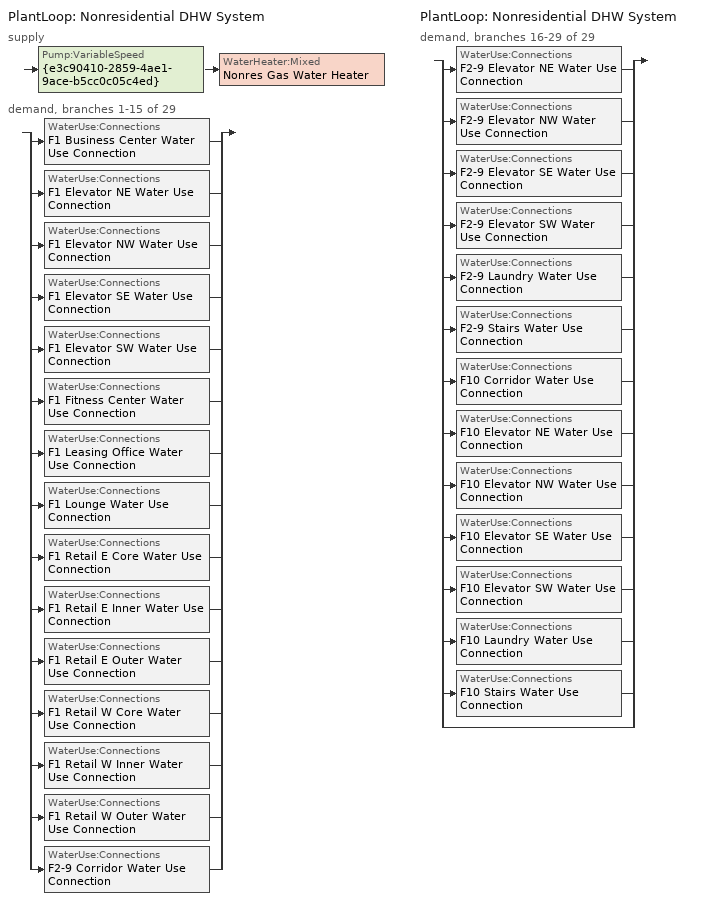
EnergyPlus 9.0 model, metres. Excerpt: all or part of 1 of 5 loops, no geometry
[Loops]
PlantLoop 'Nonresidential DHW System'
 supply: Pump:VariableSpeed '{e3c90410-2859-4ae1-9ace-b5cc0c05c4ed}' > WaterHeater:Mixed 'Nonres Gas Water Heater'
 demand, branches 1-15 of 29: split
  | WaterUse:Connections 'F1 Business Center Water Use Connection'
  | WaterUse:Connections 'F1 Elevator NE Water Use Connection'
  | WaterUse:Connections 'F1 Elevator NW Water Use Connection'
  | WaterUse:Connections 'F1 Elevator SE Water Use Connection'
  | WaterUse:Connections 'F1 Elevator SW Water Use Connection'
  | WaterUse:Connections 'F1 Fitness Center Water Use Connection'
  | WaterUse:Connections 'F1 Leasing Office Water Use Connection'
  | WaterUse:Connections 'F1 Lounge Water Use Connection'
  | WaterUse:Connections 'F1 Retail E Core Water Use Connection'
  | WaterUse:Connections 'F1 Retail E Inner Water Use Connection'
  | WaterUse:Connections 'F1 Retail E Outer Water Use Connection'
  | WaterUse:Connections 'F1 Retail W Core Water Use Connection'
  | WaterUse:Connections 'F1 Retail W Inner Water Use Connection'
  | WaterUse:Connections 'F1 Retail W Outer Water Use Connection'
  | WaterUse:Connections 'F2-9 Corridor Water Use Connection'
PlantLoop 'Nonresidential DHW System'
 demand, branches 16-29 of 29: split
  | WaterUse:Connections 'F2-9 Elevator NE Water Use Connection'
  | WaterUse:Connections 'F2-9 Elevator NW Water Use Connection'
  | WaterUse:Connections 'F2-9 Elevator SE Water Use Connection'
  | WaterUse:Connections 'F2-9 Elevator SW Water Use Connection'
  | WaterUse:Connections 'F2-9 Laundry Water Use Connection'
  | WaterUse:Connections 'F2-9 Stairs Water Use Connection'
  | WaterUse:Connections 'F10 Corridor Water Use Connection'
  | WaterUse:Connections 'F10 Elevator NE Water Use Connection'
  | WaterUse:Connections 'F10 Elevator NW Water Use Connection'
  | WaterUse:Connections 'F10 Elevator SE Water Use Connection'
  | WaterUse:Connections 'F10 Elevator SW Water Use Connection'
  | WaterUse:Connections 'F10 Laundry Water Use Connection'
  | WaterUse:Connections 'F10 Stairs Water Use Connection'
  | bypass
[SizingPeriod:DesignDay] Day of Month=21; Day Type=SummerDesignDay; Dry-Bulb Temperature Range Modifier Type=DefaultMultipliers; Humidity Condition Type=Wetbulb; Barometric Pressure {Pa}=98369; Wind Direction {deg}=270; Rain Indicator=No; Snow Indicator=No; Daylight Saving Time Indicator=No; Solar Model Indicator=ASHRAETau
Name | Month | Maximum Dry-Bulb Temperature {C} | Daily Dry-Bulb Temperature Range {deltaC} | Wetbulb or DewPoint at Maximum Dry-Bulb {C} | Wind Speed {m/s} | ASHRAE Clear Sky Optical Depth for Beam Irradiance (taub) | ASHRAE Clear Sky Optical Depth for Diffuse Irradiance (taud)
CA_RIVERSIDE-MUNI August .4% Condns DB=>MCWB | 8 | 39.9 | 16.4 | 20.9 | 2.2 | 0.367 | 2.46
CA_RIVERSIDE-MUNI July .4% Condns DB=>MCWB | 7 | 38.7 | 15.7 | 21.9 | 2.4 | 0.383 | 2.428
CA_RIVERSIDE-MUNI June .4% Condns DB=>MCWB | 6 | 36.8 | 14.8 | 20.4 | 2.4 | 0.362 | 2.423
CA_RIVERSIDE-MUNI November .4% Condns DB=>MCWB | 11 | 32.5 | 14 | 14.4 | 1.9 | 0.305 | 2.582
CA_RIVERSIDE-MUNI October .4% Condns DB=>MCWB | 10 | 37.2 | 14.5 | 17.9 | 1.9 | 0.34 | 2.493
CA_RIVERSIDE-MUNI September .4% Condns DB=>MCWB | 9 | 40.4 | 16.1 | 20.4 | 1.9 | 0.35 | 2.494
[PlantLoop]
Nonresidential DHW System: Fluid Type=Water; Plant Equipment Operation Scheme=Nonresidential DHW System Operation Schemes; Maximum Loop Temperature {C}=100; Minimum Loop Temperature {C}=0; Maximum Loop Flow Rate {m3/s}=Autosize; Minimum Loop Flow Rate {m3/s}=0; Plant Loop Volume {m3}=Autocalculate; Load Distribution Scheme=Optimal; Plant Loop Demand Calculation Scheme=SingleSetpoint
[Sizing:Plant]
Nonresidential DHW System: Loop Type=Heating; Design Loop Exit Temperature {C}=57.2222; Loop Design Temperature Difference {deltaC}=44.4444; Sizing Option=NonCoincident; Zone Timesteps in Averaging Window=1; Coincident Sizing Factor Mode=None
[Pump:VariableSpeed]
{e3c90410-2859-4ae1-9ace-b5cc0c05c4ed}: Design Maximum Flow Rate {m3/s}=Autosize; Design Pump Head {Pa}=0; Design Power Consumption {W}=Autosize; Motor Efficiency=0.9; Fraction of Motor Inefficiencies to Fluid Stream=0; Coefficient 1 of the Part Load Performance Curve=0; Coefficient 2 of the Part Load Performance Curve=1; Coefficient 3 of the Part Load Performance Curve=0; Coefficient 4 of the Part Load Performance Curve=0; Design Minimum Flow Rate {m3/s}=0; Pump Control Type=Intermittent; Skin Loss Radiative Fraction=0.5; Design Power Sizing Method=PowerPerFlowPerPressure; Design Electric Power per Unit Flow Rate {W/(m3/s)}=348701.1; Design Shaft Power per Unit Flow Rate per Unit Head=1.28205; Design Minimum Flow Rate Fraction=0
[PlantEquipmentOperationSchemes]
Nonresidential DHW System Operation Schemes: Control Scheme Object Type 1=PlantEquipmentOperation:HeatingLoad; Control Scheme Name 1=Nonresidential DHW System Heating Operation Scheme; Control Scheme Schedule Name 1=Always On Discrete
[PlantEquipmentList]
Nonresidential DHW System Heating Equipment List: WaterHeater:Mixed, Nonres Gas Water Heater
[PlantEquipmentOperation:HeatingLoad]
Nonresidential DHW System Heating Operation Scheme: Load Range Lower Limit 1 {W}=0; Load Range Upper Limit 1 {W}=1000000000; Range Equipment List Name 1=Nonresidential DHW System Heating Equipment List
[WaterHeater:Mixed]
Nonres Gas Water Heater: Tank Volume {m3}=0.113562; Setpoint Temperature Schedule=Nonres Gas Water Heater Setpoint Temp; Deadband Temperature Difference {deltaC}=2; Maximum Temperature Limit {C}=82.22; Heater Control Type=Cycle; Heater Maximum Capacity {W}=10534.9; Heater Ignition Minimum Flow Rate {m3/s}=0; Heater Ignition Delay {s}=0; Heater Fuel Type=NaturalGas; Heater Thermal Efficiency=0.83; Off Cycle Parasitic Fuel Consumption Rate {W}=0; Off Cycle Parasitic Heat Fraction to Tank=0.8; On Cycle Parasitic Fuel Consumption Rate {W}=0; On Cycle Parasitic Heat Fraction to Tank=0; Ambient Temperature Indicator=Schedule; Ambient Temperature Schedule=Nonres Gas Water Heater Ambient Temperature; Off Cycle Loss Coefficient to Ambient Temperature {W/K}=11.0682; Off Cycle Loss Fraction to Zone=1; On Cycle Loss Coefficient to Ambient Temperature {W/K}=11.0682; On Cycle Loss Fraction to Zone=1; Use Side Effectiveness=1; Source Side Effectiveness=1; Use Side Design Flow Rate {m3/s}=Autosize; Source Side Design Flow Rate {m3/s}=Autosize; Indirect Water Heating Recovery Time {hr}=1.5; Source Side Flow Control Mode=IndirectHeatPrimarySetpoint
[WaterUse:Connections]
Name | Water Use Equipment Name 1
F1 Business Center Water Use Connection | F1 Business Center Water Use Equipment
F1 Elevator NE Water Use Connection | F1 Elevator NE Water Use Equipment
F1 Elevator NW Water Use Connection | F1 Elevator NW Water Use Equipment
F1 Elevator SE Water Use Connection | F1 Elevator SE Water Use Equipment
F1 Elevator SW Water Use Connection | F1 Elevator SW Water Use Equipment
F1 Fitness Center Water Use Connection | F1 Fitness Center Water Use Equipment
F1 Leasing Office Water Use Connection | F1 Leasing Office Water Use Equipment
F1 Lounge Water Use Connection | F1 Lounge Water Use Equipment
F1 Retail E Core Water Use Connection | F1 Retail E Core Water Use Equipment
F1 Retail E Inner Water Use Connection | F1 Retail E Inner Water Use Equipment
F1 Retail E Outer Water Use Connection | F1 Retail E Outer Water Use Equipment
F1 Retail W Core Water Use Connection | F1 Retail W Core Water Use Equipment
F1 Retail W Inner Water Use Connection | F1 Retail W Inner Water Use Equipment
F1 Retail W Outer Water Use Connection | F1 Retail W Outer Water Use Equipment
F2-9 Corridor Water Use Connection | F2-9 Corridor Water Use Equipment
F2-9 Elevator NE Water Use Connection | F2-9 Elevator NE Water Use Equipment
F2-9 Elevator NW Water Use Connection | F2-9 Elevator NW Water Use Equipment
F2-9 Elevator SE Water Use Connection | F2-9 Elevator SE Water Use Equipment
F2-9 Elevator SW Water Use Connection | F2-9 Elevator SW Water Use Equipment
F2-9 Laundry Water Use Connection | F2-9 Laundry Water Use Equipment
F2-9 Stairs Water Use Connection | F2-9 Stairs Water Use Equipment
F10 Corridor Water Use Connection | F10 Corridor Water Use Equipment
F10 Elevator NE Water Use Connection | F10 Elevator NE Water Use Equipment
F10 Elevator NW Water Use Connection | F10 Elevator NW Water Use Equipment
F10 Elevator SE Water Use Connection | F10 Elevator SE Water Use Equipment
F10 Elevator SW Water Use Connection | F10 Elevator SW Water Use Equipment
F10 Laundry Water Use Connection | F10 Laundry Water Use Equipment
F10 Stairs Water Use Connection | F10 Stairs Water Use Equipment
[WaterUse:Equipment]
Name | Peak Flow Rate {m3/s} | Flow Rate Fraction Schedule | Target Temperature Schedule
F1 Business Center Water Use Equipment | 4.54249e-07 | RetailServiceHotWater | F1 Business Center Target SHW Temp
F1 Elevator NE Water Use Equipment | 7.09765e-09 | RetailServiceHotWater | F1 Elevator NE Target SHW Temp
F1 Elevator NW Water Use Equipment | 7.09765e-09 | RetailServiceHotWater | F1 Elevator NW Target SHW Temp
F1 Elevator SE Water Use Equipment | 7.09765e-09 | RetailServiceHotWater | F1 Elevator SE Target SHW Temp
F1 Elevator SW Water Use Equipment | 7.09765e-09 | RetailServiceHotWater | F1 Elevator SW Target SHW Temp
F1 Fitness Center Water Use Equipment | 1.58987e-06 | RetailServiceHotWater | F1 Fitness Center Target SHW Temp
F1 Leasing Office Water Use Equipment | 1.70344e-07 | RetailServiceHotWater | F1 Leasing Office Target SHW Temp
F1 Lounge Water Use Equipment | 3.96226e-06 | RetailServiceHotWater | F1 Lounge Target SHW Temp
F1 Retail E Core Water Use Equipment | 2.49888e-06 | RetailServiceHotWater | F1 Retail E Core Target SHW Temp
F1 Retail E Inner Water Use Equipment | 2.49888e-06 | RetailServiceHotWater | F1 Retail E Inner Target SHW Temp
F1 Retail E Outer Water Use Equipment | 2.49888e-06 | RetailServiceHotWater | F1 Retail E Outer Target SHW Temp
F1 Retail W Core Water Use Equipment | 2.49888e-06 | RetailServiceHotWater | F1 Retail W Core Target SHW Temp
F1 Retail W Inner Water Use Equipment | 2.49888e-06 | RetailServiceHotWater | F1 Retail W Inner Target SHW Temp
F1 Retail W Outer Water Use Equipment | 2.49888e-06 | RetailServiceHotWater | F1 Retail W Outer Target SHW Temp
F2-9 Corridor Water Use Equipment | 0 | OfficeServiceHotWater | F2-9 Corridor Target SHW Temp
F2-9 Elevator NE Water Use Equipment | 5.67812e-08 | OfficeServiceHotWater | F2-9 Elevator NE Target SHW Temp
F2-9 Elevator NW Water Use Equipment | 5.67812e-08 | OfficeServiceHotWater | F2-9 Elevator NW Target SHW Temp
F2-9 Elevator SE Water Use Equipment | 5.67812e-08 | OfficeServiceHotWater | F2-9 Elevator SE Target SHW Temp
F2-9 Elevator SW Water Use Equipment | 5.67812e-08 | OfficeServiceHotWater | F2-9 Elevator SW Target SHW Temp
F2-9 Laundry Water Use Equipment | 4.37594e-06 | OfficeServiceHotWater | F2-9 Laundry Target SHW Temp
F2-9 Stairs Water Use Equipment | 0 | OfficeServiceHotWater | F2-9 Stairs Target SHW Temp
F10 Corridor Water Use Equipment | 0 | OfficeServiceHotWater | F10 Corridor Target SHW Temp
F10 Elevator NE Water Use Equipment | 7.09765e-09 | OfficeServiceHotWater | F10 Elevator NE Target SHW Temp
F10 Elevator NW Water Use Equipment | 7.09765e-09 | OfficeServiceHotWater | F10 Elevator NW Target SHW Temp
F10 Elevator SE Water Use Equipment | 7.09765e-09 | OfficeServiceHotWater | F10 Elevator SE Target SHW Temp
F10 Elevator SW Water Use Equipment | 7.09765e-09 | OfficeServiceHotWater | F10 Elevator SW Target SHW Temp
F10 Laundry Water Use Equipment | 5.46992e-07 | OfficeServiceHotWater | F10 Laundry Target SHW Temp
F10 Stairs Water Use Equipment | 0 | OfficeServiceHotWater | F10 Stairs Target SHW Temp
[SetpointManager:Scheduled]
{27c8d1d2-dc07-4dac-a54a-e7c6bfa91914}: Control Variable=Temperature; Schedule=Nonresidential DHW System Supply Temp Schedule; Setpoint Node or NodeList=Nonresidential DHW System Supply Mixer Outlet Node
[Schedule:Year]
OfficeServiceHotWater: OfficeServiceHotWaterWk, 1, 1, 12, 31
RetailServiceHotWater: RetailServiceHotWaterWk, 1, 1, 12, 31
F1 Business Center Target SHW Temp: F1 Business Center Target SHW Temp Week Rule - Jan1-Dec31, 1, 1, 12, 31
F1 Elevator NE Target SHW Temp: F1 Elevator NE Target SHW Temp Week Rule - Jan1-Dec31, 1, 1, 12, 31
F1 Elevator NW Target SHW Temp: F1 Elevator NW Target SHW Temp Week Rule - Jan1-Dec31, 1, 1, 12, 31
F1 Elevator SE Target SHW Temp: F1 Elevator SE Target SHW Temp Week Rule - Jan1-Dec31, 1, 1, 12, 31
F1 Elevator SW Target SHW Temp: F1 Elevator SW Target SHW Temp Week Rule - Jan1-Dec31, 1, 1, 12, 31
F1 Fitness Center Target SHW Temp: F1 Fitness Center Target SHW Temp Week Rule - Jan1-Dec31, 1, 1, 12, 31
F1 Leasing Office Target SHW Temp: F1 Leasing Office Target SHW Temp Week Rule - Jan1-Dec31, 1, 1, 12, 31
F1 Lounge Target SHW Temp: F1 Lounge Target SHW Temp Week Rule - Jan1-Dec31, 1, 1, 12, 31
F1 Retail E Core Target SHW Temp: F1 Retail E Core Target SHW Temp Week Rule - Jan1-Dec31, 1, 1, 12, 31
F1 Retail E Inner Target SHW Temp: F1 Retail E Inner Target SHW Temp Week Rule - Jan1-Dec31, 1, 1, 12, 31
F1 Retail E Outer Target SHW Temp: F1 Retail E Outer Target SHW Temp Week Rule - Jan1-Dec31, 1, 1, 12, 31
F1 Retail W Core Target SHW Temp: F1 Retail W Core Target SHW Temp Week Rule - Jan1-Dec31, 1, 1, 12, 31
F1 Retail W Inner Target SHW Temp: F1 Retail W Inner Target SHW Temp Week Rule - Jan1-Dec31, 1, 1, 12, 31
F1 Retail W Outer Target SHW Temp: F1 Retail W Outer Target SHW Temp Week Rule - Jan1-Dec31, 1, 1, 12, 31
F10 Corridor Target SHW Temp: F10 Corridor Target SHW Temp Week Rule - Jan1-Dec31, 1, 1, 12, 31
F10 Elevator NE Target SHW Temp: F10 Elevator NE Target SHW Temp Week Rule - Jan1-Dec31, 1, 1, 12, 31
F10 Elevator NW Target SHW Temp: F10 Elevator NW Target SHW Temp Week Rule - Jan1-Dec31, 1, 1, 12, 31
F10 Elevator SE Target SHW Temp: F10 Elevator SE Target SHW Temp Week Rule - Jan1-Dec31, 1, 1, 12, 31
F10 Elevator SW Target SHW Temp: F10 Elevator SW Target SHW Temp Week Rule - Jan1-Dec31, 1, 1, 12, 31
F10 Laundry Target SHW Temp: F10 Laundry Target SHW Temp Week Rule - Jan1-Dec31, 1, 1, 12, 31
F10 Stairs Target SHW Temp: F10 Stairs Target SHW Temp Week Rule - Jan1-Dec31, 1, 1, 12, 31
F2-9 Corridor Target SHW Temp: F2-9 Corridor Target SHW Temp Week Rule - Jan1-Dec31, 1, 1, 12, 31
F2-9 Elevator NE Target SHW Temp: F2-9 Elevator NE Target SHW Temp Week Rule - Jan1-Dec31, 1, 1, 12, 31
F2-9 Elevator NW Target SHW Temp: F2-9 Elevator NW Target SHW Temp Week Rule - Jan1-Dec31, 1, 1, 12, 31
F2-9 Elevator SE Target SHW Temp: F2-9 Elevator SE Target SHW Temp Week Rule - Jan1-Dec31, 1, 1, 12, 31
F2-9 Elevator SW Target SHW Temp: F2-9 Elevator SW Target SHW Temp Week Rule - Jan1-Dec31, 1, 1, 12, 31
F2-9 Laundry Target SHW Temp: F2-9 Laundry Target SHW Temp Week Rule - Jan1-Dec31, 1, 1, 12, 31
F2-9 Stairs Target SHW Temp: F2-9 Stairs Target SHW Temp Week Rule - Jan1-Dec31, 1, 1, 12, 31
Nonres Gas Water Heater Ambient Temperature: Nonres Gas Water Heater Ambient Temperature Week Rule - Jan1-Dec31, 1, 1, 12, 31
Nonres Gas Water Heater Setpoint Temp: Nonres Gas Water Heater Setpoint Temp Week Rule - Jan1-Dec31, 1, 1, 12, 31
Nonresidential DHW System Supply Temp Schedule: Nonresidential DHW System Supply Temp Schedule Week Rule - Jan1-Dec31, 1, 1, 12, 31
[Schedule:Week:Daily]
OfficeServiceHotWaterWk: OfficeServiceHotWaterSun, OfficeServiceHotWaterWD, OfficeServiceHotWaterWD, OfficeServiceHotWaterWD, OfficeServiceHotWaterWD, OfficeServiceHotWaterWD, OfficeServiceHotWaterSat, OfficeServiceHotWaterSun, OnDay, OffDay, OfficeServiceHotWaterSun, OfficeServiceHotWaterSun
RetailServiceHotWaterWk: RetailServiceHotWaterSun, RetailServiceHotWaterWD, RetailServiceHotWaterWD, RetailServiceHotWaterWD, RetailServiceHotWaterWD, RetailServiceHotWaterWD, RetailServiceHotWaterSat, RetailServiceHotWaterSun, OnDay, OffDay, RetailServiceHotWaterSun, RetailServiceHotWaterSun
F1 Business Center Target SHW Temp Week Rule - Jan1-Dec31: {16e6fa36-5921-4352-9fa2-59b23a9b875a}, {16e6fa36-5921-4352-9fa2-59b23a9b875a}, {16e6fa36-5921-4352-9fa2-59b23a9b875a}, {16e6fa36-5921-4352-9fa2-59b23a9b875a}, {16e6fa36-5921-4352-9fa2-59b23a9b875a}, {16e6fa36-5921-4352-9fa2-59b23a9b875a}, {16e6fa36-5921-4352-9fa2-59b23a9b875a}, {16e6fa36-5921-4352-9fa2-59b23a9b875a}, {16e6fa36-5921-4352-9fa2-59b23a9b875a}, {16e6fa36-5921-4352-9fa2-59b23a9b875a}, {16e6fa36-5921-4352-9fa2-59b23a9b875a}, {16e6fa36-5921-4352-9fa2-59b23a9b875a}
F1 Elevator NE Target SHW Temp Week Rule - Jan1-Dec31: {fd72ca99-8528-4495-9a80-8d9c830339ab}, {fd72ca99-8528-4495-9a80-8d9c830339ab}, {fd72ca99-8528-4495-9a80-8d9c830339ab}, {fd72ca99-8528-4495-9a80-8d9c830339ab}, {fd72ca99-8528-4495-9a80-8d9c830339ab}, {fd72ca99-8528-4495-9a80-8d9c830339ab}, {fd72ca99-8528-4495-9a80-8d9c830339ab}, {fd72ca99-8528-4495-9a80-8d9c830339ab}, {fd72ca99-8528-4495-9a80-8d9c830339ab}, {fd72ca99-8528-4495-9a80-8d9c830339ab}, {fd72ca99-8528-4495-9a80-8d9c830339ab}, {fd72ca99-8528-4495-9a80-8d9c830339ab}
F1 Elevator NW Target SHW Temp Week Rule - Jan1-Dec31: {3d28b989-eb9b-4dbe-834b-45196a35c374}, {3d28b989-eb9b-4dbe-834b-45196a35c374}, {3d28b989-eb9b-4dbe-834b-45196a35c374}, {3d28b989-eb9b-4dbe-834b-45196a35c374}, {3d28b989-eb9b-4dbe-834b-45196a35c374}, {3d28b989-eb9b-4dbe-834b-45196a35c374}, {3d28b989-eb9b-4dbe-834b-45196a35c374}, {3d28b989-eb9b-4dbe-834b-45196a35c374}, {3d28b989-eb9b-4dbe-834b-45196a35c374}, {3d28b989-eb9b-4dbe-834b-45196a35c374}, {3d28b989-eb9b-4dbe-834b-45196a35c374}, {3d28b989-eb9b-4dbe-834b-45196a35c374}
F1 Elevator SE Target SHW Temp Week Rule - Jan1-Dec31: {b01c7d7b-17a8-45b4-8986-689f8e3bfd40}, {b01c7d7b-17a8-45b4-8986-689f8e3bfd40}, {b01c7d7b-17a8-45b4-8986-689f8e3bfd40}, {b01c7d7b-17a8-45b4-8986-689f8e3bfd40}, {b01c7d7b-17a8-45b4-8986-689f8e3bfd40}, {b01c7d7b-17a8-45b4-8986-689f8e3bfd40}, {b01c7d7b-17a8-45b4-8986-689f8e3bfd40}, {b01c7d7b-17a8-45b4-8986-689f8e3bfd40}, {b01c7d7b-17a8-45b4-8986-689f8e3bfd40}, {b01c7d7b-17a8-45b4-8986-689f8e3bfd40}, {b01c7d7b-17a8-45b4-8986-689f8e3bfd40}, {b01c7d7b-17a8-45b4-8986-689f8e3bfd40}
F1 Elevator SW Target SHW Temp Week Rule - Jan1-Dec31: {f57f9a82-4ab5-4879-b42e-01bd10ed0c5d}, {f57f9a82-4ab5-4879-b42e-01bd10ed0c5d}, {f57f9a82-4ab5-4879-b42e-01bd10ed0c5d}, {f57f9a82-4ab5-4879-b42e-01bd10ed0c5d}, {f57f9a82-4ab5-4879-b42e-01bd10ed0c5d}, {f57f9a82-4ab5-4879-b42e-01bd10ed0c5d}, {f57f9a82-4ab5-4879-b42e-01bd10ed0c5d}, {f57f9a82-4ab5-4879-b42e-01bd10ed0c5d}, {f57f9a82-4ab5-4879-b42e-01bd10ed0c5d}, {f57f9a82-4ab5-4879-b42e-01bd10ed0c5d}, {f57f9a82-4ab5-4879-b42e-01bd10ed0c5d}, {f57f9a82-4ab5-4879-b42e-01bd10ed0c5d}
F1 Fitness Center Target SHW Temp Week Rule - Jan1-Dec31: {fdfb5374-1dcd-4a48-be94-62b722f7ffec}, {fdfb5374-1dcd-4a48-be94-62b722f7ffec}, {fdfb5374-1dcd-4a48-be94-62b722f7ffec}, {fdfb5374-1dcd-4a48-be94-62b722f7ffec}, {fdfb5374-1dcd-4a48-be94-62b722f7ffec}, {fdfb5374-1dcd-4a48-be94-62b722f7ffec}, {fdfb5374-1dcd-4a48-be94-62b722f7ffec}, {fdfb5374-1dcd-4a48-be94-62b722f7ffec}, {fdfb5374-1dcd-4a48-be94-62b722f7ffec}, {fdfb5374-1dcd-4a48-be94-62b722f7ffec}, {fdfb5374-1dcd-4a48-be94-62b722f7ffec}, {fdfb5374-1dcd-4a48-be94-62b722f7ffec}
F1 Leasing Office Target SHW Temp Week Rule - Jan1-Dec31: {feba234c-afd9-4765-a0b3-6e613798275b}, {feba234c-afd9-4765-a0b3-6e613798275b}, {feba234c-afd9-4765-a0b3-6e613798275b}, {feba234c-afd9-4765-a0b3-6e613798275b}, {feba234c-afd9-4765-a0b3-6e613798275b}, {feba234c-afd9-4765-a0b3-6e613798275b}, {feba234c-afd9-4765-a0b3-6e613798275b}, {feba234c-afd9-4765-a0b3-6e613798275b}, {feba234c-afd9-4765-a0b3-6e613798275b}, {feba234c-afd9-4765-a0b3-6e613798275b}, {feba234c-afd9-4765-a0b3-6e613798275b}, {feba234c-afd9-4765-a0b3-6e613798275b}
F1 Lounge Target SHW Temp Week Rule - Jan1-Dec31: {7b41b3ff-ec1f-426b-afed-4d991b75c26b}, {7b41b3ff-ec1f-426b-afed-4d991b75c26b}, {7b41b3ff-ec1f-426b-afed-4d991b75c26b}, {7b41b3ff-ec1f-426b-afed-4d991b75c26b}, {7b41b3ff-ec1f-426b-afed-4d991b75c26b}, {7b41b3ff-ec1f-426b-afed-4d991b75c26b}, {7b41b3ff-ec1f-426b-afed-4d991b75c26b}, {7b41b3ff-ec1f-426b-afed-4d991b75c26b}, {7b41b3ff-ec1f-426b-afed-4d991b75c26b}, {7b41b3ff-ec1f-426b-afed-4d991b75c26b}, {7b41b3ff-ec1f-426b-afed-4d991b75c26b}, {7b41b3ff-ec1f-426b-afed-4d991b75c26b}
F1 Retail E Core Target SHW Temp Week Rule - Jan1-Dec31: {03b6cd31-e8c0-4890-b9e0-9434b25fab21}, {03b6cd31-e8c0-4890-b9e0-9434b25fab21}, {03b6cd31-e8c0-4890-b9e0-9434b25fab21}, {03b6cd31-e8c0-4890-b9e0-9434b25fab21}, {03b6cd31-e8c0-4890-b9e0-9434b25fab21}, {03b6cd31-e8c0-4890-b9e0-9434b25fab21}, {03b6cd31-e8c0-4890-b9e0-9434b25fab21}, {03b6cd31-e8c0-4890-b9e0-9434b25fab21}, {03b6cd31-e8c0-4890-b9e0-9434b25fab21}, {03b6cd31-e8c0-4890-b9e0-9434b25fab21}, {03b6cd31-e8c0-4890-b9e0-9434b25fab21}, {03b6cd31-e8c0-4890-b9e0-9434b25fab21}
F1 Retail E Inner Target SHW Temp Week Rule - Jan1-Dec31: {ad88e96e-54a3-4e72-b938-3174086b23e5}, {ad88e96e-54a3-4e72-b938-3174086b23e5}, {ad88e96e-54a3-4e72-b938-3174086b23e5}, {ad88e96e-54a3-4e72-b938-3174086b23e5}, {ad88e96e-54a3-4e72-b938-3174086b23e5}, {ad88e96e-54a3-4e72-b938-3174086b23e5}, {ad88e96e-54a3-4e72-b938-3174086b23e5}, {ad88e96e-54a3-4e72-b938-3174086b23e5}, {ad88e96e-54a3-4e72-b938-3174086b23e5}, {ad88e96e-54a3-4e72-b938-3174086b23e5}, {ad88e96e-54a3-4e72-b938-3174086b23e5}, {ad88e96e-54a3-4e72-b938-3174086b23e5}
F1 Retail E Outer Target SHW Temp Week Rule - Jan1-Dec31: {47d841d7-f0b4-4e27-8077-8c5d7c391dc2}, {47d841d7-f0b4-4e27-8077-8c5d7c391dc2}, {47d841d7-f0b4-4e27-8077-8c5d7c391dc2}, {47d841d7-f0b4-4e27-8077-8c5d7c391dc2}, {47d841d7-f0b4-4e27-8077-8c5d7c391dc2}, {47d841d7-f0b4-4e27-8077-8c5d7c391dc2}, {47d841d7-f0b4-4e27-8077-8c5d7c391dc2}, {47d841d7-f0b4-4e27-8077-8c5d7c391dc2}, {47d841d7-f0b4-4e27-8077-8c5d7c391dc2}, {47d841d7-f0b4-4e27-8077-8c5d7c391dc2}, {47d841d7-f0b4-4e27-8077-8c5d7c391dc2}, {47d841d7-f0b4-4e27-8077-8c5d7c391dc2}
F1 Retail W Core Target SHW Temp Week Rule - Jan1-Dec31: {b610a897-66da-47b4-9ff6-326bbac241ad}, {b610a897-66da-47b4-9ff6-326bbac241ad}, {b610a897-66da-47b4-9ff6-326bbac241ad}, {b610a897-66da-47b4-9ff6-326bbac241ad}, {b610a897-66da-47b4-9ff6-326bbac241ad}, {b610a897-66da-47b4-9ff6-326bbac241ad}, {b610a897-66da-47b4-9ff6-326bbac241ad}, {b610a897-66da-47b4-9ff6-326bbac241ad}, {b610a897-66da-47b4-9ff6-326bbac241ad}, {b610a897-66da-47b4-9ff6-326bbac241ad}, {b610a897-66da-47b4-9ff6-326bbac241ad}, {b610a897-66da-47b4-9ff6-326bbac241ad}
F1 Retail W Inner Target SHW Temp Week Rule - Jan1-Dec31: {dae93acd-7e47-42c7-9383-2367a411b344}, {dae93acd-7e47-42c7-9383-2367a411b344}, {dae93acd-7e47-42c7-9383-2367a411b344}, {dae93acd-7e47-42c7-9383-2367a411b344}, {dae93acd-7e47-42c7-9383-2367a411b344}, {dae93acd-7e47-42c7-9383-2367a411b344}, {dae93acd-7e47-42c7-9383-2367a411b344}, {dae93acd-7e47-42c7-9383-2367a411b344}, {dae93acd-7e47-42c7-9383-2367a411b344}, {dae93acd-7e47-42c7-9383-2367a411b344}, {dae93acd-7e47-42c7-9383-2367a411b344}, {dae93acd-7e47-42c7-9383-2367a411b344}
F1 Retail W Outer Target SHW Temp Week Rule - Jan1-Dec31: {ca2a12a5-0513-4f7f-acf5-d320de2b3cfb}, {ca2a12a5-0513-4f7f-acf5-d320de2b3cfb}, {ca2a12a5-0513-4f7f-acf5-d320de2b3cfb}, {ca2a12a5-0513-4f7f-acf5-d320de2b3cfb}, {ca2a12a5-0513-4f7f-acf5-d320de2b3cfb}, {ca2a12a5-0513-4f7f-acf5-d320de2b3cfb}, {ca2a12a5-0513-4f7f-acf5-d320de2b3cfb}, {ca2a12a5-0513-4f7f-acf5-d320de2b3cfb}, {ca2a12a5-0513-4f7f-acf5-d320de2b3cfb}, {ca2a12a5-0513-4f7f-acf5-d320de2b3cfb}, {ca2a12a5-0513-4f7f-acf5-d320de2b3cfb}, {ca2a12a5-0513-4f7f-acf5-d320de2b3cfb}
F10 Corridor Target SHW Temp Week Rule - Jan1-Dec31: {596cb971-c3ea-4efb-89ab-336f5ac31b16}, {596cb971-c3ea-4efb-89ab-336f5ac31b16}, {596cb971-c3ea-4efb-89ab-336f5ac31b16}, {596cb971-c3ea-4efb-89ab-336f5ac31b16}, {596cb971-c3ea-4efb-89ab-336f5ac31b16}, {596cb971-c3ea-4efb-89ab-336f5ac31b16}, {596cb971-c3ea-4efb-89ab-336f5ac31b16}, {596cb971-c3ea-4efb-89ab-336f5ac31b16}, {596cb971-c3ea-4efb-89ab-336f5ac31b16}, {596cb971-c3ea-4efb-89ab-336f5ac31b16}, {596cb971-c3ea-4efb-89ab-336f5ac31b16}, {596cb971-c3ea-4efb-89ab-336f5ac31b16}
F10 Elevator NE Target SHW Temp Week Rule - Jan1-Dec31: {923eb00d-b915-4323-a859-71b6e4fd568d}, {923eb00d-b915-4323-a859-71b6e4fd568d}, {923eb00d-b915-4323-a859-71b6e4fd568d}, {923eb00d-b915-4323-a859-71b6e4fd568d}, {923eb00d-b915-4323-a859-71b6e4fd568d}, {923eb00d-b915-4323-a859-71b6e4fd568d}, {923eb00d-b915-4323-a859-71b6e4fd568d}, {923eb00d-b915-4323-a859-71b6e4fd568d}, {923eb00d-b915-4323-a859-71b6e4fd568d}, {923eb00d-b915-4323-a859-71b6e4fd568d}, {923eb00d-b915-4323-a859-71b6e4fd568d}, {923eb00d-b915-4323-a859-71b6e4fd568d}
F10 Elevator NW Target SHW Temp Week Rule - Jan1-Dec31: {b941dab6-20ce-4b2b-9b6f-7c2e2ccadbb0}, {b941dab6-20ce-4b2b-9b6f-7c2e2ccadbb0}, {b941dab6-20ce-4b2b-9b6f-7c2e2ccadbb0}, {b941dab6-20ce-4b2b-9b6f-7c2e2ccadbb0}, {b941dab6-20ce-4b2b-9b6f-7c2e2ccadbb0}, {b941dab6-20ce-4b2b-9b6f-7c2e2ccadbb0}, {b941dab6-20ce-4b2b-9b6f-7c2e2ccadbb0}, {b941dab6-20ce-4b2b-9b6f-7c2e2ccadbb0}, {b941dab6-20ce-4b2b-9b6f-7c2e2ccadbb0}, {b941dab6-20ce-4b2b-9b6f-7c2e2ccadbb0}, {b941dab6-20ce-4b2b-9b6f-7c2e2ccadbb0}, {b941dab6-20ce-4b2b-9b6f-7c2e2ccadbb0}
F10 Elevator SE Target SHW Temp Week Rule - Jan1-Dec31: {91954292-a5be-4731-9c86-d9aa759bbb02}, {91954292-a5be-4731-9c86-d9aa759bbb02}, {91954292-a5be-4731-9c86-d9aa759bbb02}, {91954292-a5be-4731-9c86-d9aa759bbb02}, {91954292-a5be-4731-9c86-d9aa759bbb02}, {91954292-a5be-4731-9c86-d9aa759bbb02}, {91954292-a5be-4731-9c86-d9aa759bbb02}, {91954292-a5be-4731-9c86-d9aa759bbb02}, {91954292-a5be-4731-9c86-d9aa759bbb02}, {91954292-a5be-4731-9c86-d9aa759bbb02}, {91954292-a5be-4731-9c86-d9aa759bbb02}, {91954292-a5be-4731-9c86-d9aa759bbb02}
F10 Elevator SW Target SHW Temp Week Rule - Jan1-Dec31: {b7467c19-78f3-463a-8301-dfa42a7e30ad}, {b7467c19-78f3-463a-8301-dfa42a7e30ad}, {b7467c19-78f3-463a-8301-dfa42a7e30ad}, {b7467c19-78f3-463a-8301-dfa42a7e30ad}, {b7467c19-78f3-463a-8301-dfa42a7e30ad}, {b7467c19-78f3-463a-8301-dfa42a7e30ad}, {b7467c19-78f3-463a-8301-dfa42a7e30ad}, {b7467c19-78f3-463a-8301-dfa42a7e30ad}, {b7467c19-78f3-463a-8301-dfa42a7e30ad}, {b7467c19-78f3-463a-8301-dfa42a7e30ad}, {b7467c19-78f3-463a-8301-dfa42a7e30ad}, {b7467c19-78f3-463a-8301-dfa42a7e30ad}
F10 Laundry Target SHW Temp Week Rule - Jan1-Dec31: {6ede1a29-536d-401f-b301-a1f0c66ba8b5}, {6ede1a29-536d-401f-b301-a1f0c66ba8b5}, {6ede1a29-536d-401f-b301-a1f0c66ba8b5}, {6ede1a29-536d-401f-b301-a1f0c66ba8b5}, {6ede1a29-536d-401f-b301-a1f0c66ba8b5}, {6ede1a29-536d-401f-b301-a1f0c66ba8b5}, {6ede1a29-536d-401f-b301-a1f0c66ba8b5}, {6ede1a29-536d-401f-b301-a1f0c66ba8b5}, {6ede1a29-536d-401f-b301-a1f0c66ba8b5}, {6ede1a29-536d-401f-b301-a1f0c66ba8b5}, {6ede1a29-536d-401f-b301-a1f0c66ba8b5}, {6ede1a29-536d-401f-b301-a1f0c66ba8b5}
F10 Stairs Target SHW Temp Week Rule - Jan1-Dec31: {25f3c9d8-017d-41a1-809e-b82ed3fd7bda}, {25f3c9d8-017d-41a1-809e-b82ed3fd7bda}, {25f3c9d8-017d-41a1-809e-b82ed3fd7bda}, {25f3c9d8-017d-41a1-809e-b82ed3fd7bda}, {25f3c9d8-017d-41a1-809e-b82ed3fd7bda}, {25f3c9d8-017d-41a1-809e-b82ed3fd7bda}, {25f3c9d8-017d-41a1-809e-b82ed3fd7bda}, {25f3c9d8-017d-41a1-809e-b82ed3fd7bda}, {25f3c9d8-017d-41a1-809e-b82ed3fd7bda}, {25f3c9d8-017d-41a1-809e-b82ed3fd7bda}, {25f3c9d8-017d-41a1-809e-b82ed3fd7bda}, {25f3c9d8-017d-41a1-809e-b82ed3fd7bda}
F2-9 Corridor Target SHW Temp Week Rule - Jan1-Dec31: {53f3c1fb-0312-4ef9-a678-8bad4f4cf67d}, {53f3c1fb-0312-4ef9-a678-8bad4f4cf67d}, {53f3c1fb-0312-4ef9-a678-8bad4f4cf67d}, {53f3c1fb-0312-4ef9-a678-8bad4f4cf67d}, {53f3c1fb-0312-4ef9-a678-8bad4f4cf67d}, {53f3c1fb-0312-4ef9-a678-8bad4f4cf67d}, {53f3c1fb-0312-4ef9-a678-8bad4f4cf67d}, {53f3c1fb-0312-4ef9-a678-8bad4f4cf67d}, {53f3c1fb-0312-4ef9-a678-8bad4f4cf67d}, {53f3c1fb-0312-4ef9-a678-8bad4f4cf67d}, {53f3c1fb-0312-4ef9-a678-8bad4f4cf67d}, {53f3c1fb-0312-4ef9-a678-8bad4f4cf67d}
F2-9 Elevator NE Target SHW Temp Week Rule - Jan1-Dec31: {5abe413d-d67a-4bd0-bab0-46cb1ad74174}, {5abe413d-d67a-4bd0-bab0-46cb1ad74174}, {5abe413d-d67a-4bd0-bab0-46cb1ad74174}, {5abe413d-d67a-4bd0-bab0-46cb1ad74174}, {5abe413d-d67a-4bd0-bab0-46cb1ad74174}, {5abe413d-d67a-4bd0-bab0-46cb1ad74174}, {5abe413d-d67a-4bd0-bab0-46cb1ad74174}, {5abe413d-d67a-4bd0-bab0-46cb1ad74174}, {5abe413d-d67a-4bd0-bab0-46cb1ad74174}, {5abe413d-d67a-4bd0-bab0-46cb1ad74174}, {5abe413d-d67a-4bd0-bab0-46cb1ad74174}, {5abe413d-d67a-4bd0-bab0-46cb1ad74174}
F2-9 Elevator NW Target SHW Temp Week Rule - Jan1-Dec31: {a1f87183-62bc-4910-9b4e-f66f5d25471d}, {a1f87183-62bc-4910-9b4e-f66f5d25471d}, {a1f87183-62bc-4910-9b4e-f66f5d25471d}, {a1f87183-62bc-4910-9b4e-f66f5d25471d}, {a1f87183-62bc-4910-9b4e-f66f5d25471d}, {a1f87183-62bc-4910-9b4e-f66f5d25471d}, {a1f87183-62bc-4910-9b4e-f66f5d25471d}, {a1f87183-62bc-4910-9b4e-f66f5d25471d}, {a1f87183-62bc-4910-9b4e-f66f5d25471d}, {a1f87183-62bc-4910-9b4e-f66f5d25471d}, {a1f87183-62bc-4910-9b4e-f66f5d25471d}, {a1f87183-62bc-4910-9b4e-f66f5d25471d}
F2-9 Elevator SE Target SHW Temp Week Rule - Jan1-Dec31: {470affd7-800e-48a3-96c3-77c8d7422ac2}, {470affd7-800e-48a3-96c3-77c8d7422ac2}, {470affd7-800e-48a3-96c3-77c8d7422ac2}, {470affd7-800e-48a3-96c3-77c8d7422ac2}, {470affd7-800e-48a3-96c3-77c8d7422ac2}, {470affd7-800e-48a3-96c3-77c8d7422ac2}, {470affd7-800e-48a3-96c3-77c8d7422ac2}, {470affd7-800e-48a3-96c3-77c8d7422ac2}, {470affd7-800e-48a3-96c3-77c8d7422ac2}, {470affd7-800e-48a3-96c3-77c8d7422ac2}, {470affd7-800e-48a3-96c3-77c8d7422ac2}, {470affd7-800e-48a3-96c3-77c8d7422ac2}
F2-9 Elevator SW Target SHW Temp Week Rule - Jan1-Dec31: {8609b3c8-4004-46db-8610-1957011b6e71}, {8609b3c8-4004-46db-8610-1957011b6e71}, {8609b3c8-4004-46db-8610-1957011b6e71}, {8609b3c8-4004-46db-8610-1957011b6e71}, {8609b3c8-4004-46db-8610-1957011b6e71}, {8609b3c8-4004-46db-8610-1957011b6e71}, {8609b3c8-4004-46db-8610-1957011b6e71}, {8609b3c8-4004-46db-8610-1957011b6e71}, {8609b3c8-4004-46db-8610-1957011b6e71}, {8609b3c8-4004-46db-8610-1957011b6e71}, {8609b3c8-4004-46db-8610-1957011b6e71}, {8609b3c8-4004-46db-8610-1957011b6e71}
F2-9 Laundry Target SHW Temp Week Rule - Jan1-Dec31: {05afa1dc-bb5a-4da8-8070-b9a6ec791527}, {05afa1dc-bb5a-4da8-8070-b9a6ec791527}, {05afa1dc-bb5a-4da8-8070-b9a6ec791527}, {05afa1dc-bb5a-4da8-8070-b9a6ec791527}, {05afa1dc-bb5a-4da8-8070-b9a6ec791527}, {05afa1dc-bb5a-4da8-8070-b9a6ec791527}, {05afa1dc-bb5a-4da8-8070-b9a6ec791527}, {05afa1dc-bb5a-4da8-8070-b9a6ec791527}, {05afa1dc-bb5a-4da8-8070-b9a6ec791527}, {05afa1dc-bb5a-4da8-8070-b9a6ec791527}, {05afa1dc-bb5a-4da8-8070-b9a6ec791527}, {05afa1dc-bb5a-4da8-8070-b9a6ec791527}
F2-9 Stairs Target SHW Temp Week Rule - Jan1-Dec31: {b3ac4b45-e863-4b18-a608-ec5762e7da6c}, {b3ac4b45-e863-4b18-a608-ec5762e7da6c}, {b3ac4b45-e863-4b18-a608-ec5762e7da6c}, {b3ac4b45-e863-4b18-a608-ec5762e7da6c}, {b3ac4b45-e863-4b18-a608-ec5762e7da6c}, {b3ac4b45-e863-4b18-a608-ec5762e7da6c}, {b3ac4b45-e863-4b18-a608-ec5762e7da6c}, {b3ac4b45-e863-4b18-a608-ec5762e7da6c}, {b3ac4b45-e863-4b18-a608-ec5762e7da6c}, {b3ac4b45-e863-4b18-a608-ec5762e7da6c}, {b3ac4b45-e863-4b18-a608-ec5762e7da6c}, {b3ac4b45-e863-4b18-a608-ec5762e7da6c}
Nonres Gas Water Heater Ambient Temperature Week Rule - Jan1-Dec31: {4aa5de6e-164b-4912-8f61-b5d329b2b80e}, {4aa5de6e-164b-4912-8f61-b5d329b2b80e}, {4aa5de6e-164b-4912-8f61-b5d329b2b80e}, {4aa5de6e-164b-4912-8f61-b5d329b2b80e}, {4aa5de6e-164b-4912-8f61-b5d329b2b80e}, {4aa5de6e-164b-4912-8f61-b5d329b2b80e}, {4aa5de6e-164b-4912-8f61-b5d329b2b80e}, {4aa5de6e-164b-4912-8f61-b5d329b2b80e}, {4aa5de6e-164b-4912-8f61-b5d329b2b80e}, {4aa5de6e-164b-4912-8f61-b5d329b2b80e}, {4aa5de6e-164b-4912-8f61-b5d329b2b80e}, {4aa5de6e-164b-4912-8f61-b5d329b2b80e}
Nonres Gas Water Heater Setpoint Temp Week Rule - Jan1-Dec31: {51cf14b1-d8d4-4429-9a36-809874dde4a9}, {51cf14b1-d8d4-4429-9a36-809874dde4a9}, {51cf14b1-d8d4-4429-9a36-809874dde4a9}, {51cf14b1-d8d4-4429-9a36-809874dde4a9}, {51cf14b1-d8d4-4429-9a36-809874dde4a9}, {51cf14b1-d8d4-4429-9a36-809874dde4a9}, {51cf14b1-d8d4-4429-9a36-809874dde4a9}, {51cf14b1-d8d4-4429-9a36-809874dde4a9}, {51cf14b1-d8d4-4429-9a36-809874dde4a9}, {51cf14b1-d8d4-4429-9a36-809874dde4a9}, {51cf14b1-d8d4-4429-9a36-809874dde4a9}, {51cf14b1-d8d4-4429-9a36-809874dde4a9}
Nonresidential DHW System Supply Temp Schedule Week Rule - Jan1-Dec31: {e6265e6a-518c-43a5-9302-09e45ab068fe}, {e6265e6a-518c-43a5-9302-09e45ab068fe}, {e6265e6a-518c-43a5-9302-09e45ab068fe}, {e6265e6a-518c-43a5-9302-09e45ab068fe}, {e6265e6a-518c-43a5-9302-09e45ab068fe}, {e6265e6a-518c-43a5-9302-09e45ab068fe}, {e6265e6a-518c-43a5-9302-09e45ab068fe}, {e6265e6a-518c-43a5-9302-09e45ab068fe}, {e6265e6a-518c-43a5-9302-09e45ab068fe}, {e6265e6a-518c-43a5-9302-09e45ab068fe}, {e6265e6a-518c-43a5-9302-09e45ab068fe}, {e6265e6a-518c-43a5-9302-09e45ab068fe}
[Schedule:Day:Interval]
OnDay: No, 01:00, 1, 02:00, 1, 03:00, 1, 04:00, 1, 05:00, 1, 06:00, 1, 07:00, 1, 08:00, 1, 09:00, 1, 10:00, 1, 11:00, 1, 12:00, 1, 13:00, 1, 14:00, 1, 15:00, 1, 16:00, 1, 17:00, 1, 18:00, 1, 19:00, 1, 20:00, 1, 21:00, 1, 22:00, 1, 23:00, 1, 24:00, 1
OffDay: No, 01:00, 0, 02:00, 0, 03:00, 0, 04:00, 0, 05:00, 0, 06:00, 0, 07:00, 0, 08:00, 0, 09:00, 0, 10:00, 0, 11:00, 0, 12:00, 0, 13:00, 0, 14:00, 0, 15:00, 0, 16:00, 0, 17:00, 0, 18:00, 0, 19:00, 0, 20:00, 0, 21:00, 0, 22:00, 0, 23:00, 0, 24:00, 0
OfficeServiceHotWaterSat: No, 01:00, 0.05, 02:00, 0.05, 03:00, 0.05, 04:00, 0.05, 05:00, 0.05, 06:00, 0.08, 07:00, 0.07, 08:00, 0.11, 09:00, 0.15, 10:00, 0.21, 11:00, 0.19, 12:00, 0.23, 13:00, 0.2, 14:00, 0.19, 15:00, 0.15, 16:00, 0.12, 17:00, 0.14, 18:00, 0.07, 19:00, 0.07, 20:00, 0.07, 21:00, 0.07, 22:00, 0.09, 23:00, 0.05, 24:00, 0.05
OfficeServiceHotWaterSun: No, 01:00, 0.04, 02:00, 0.04, 03:00, 0.04, 04:00, 0.04, 05:00, 0.04, 06:00, 0.07, 07:00, 0.04, 08:00, 0.04, 09:00, 0.04, 10:00, 0.04, 11:00, 0.04, 12:00, 0.06, 13:00, 0.06, 14:00, 0.09, 15:00, 0.06, 16:00, 0.04, 17:00, 0.04, 18:00, 0.04, 19:00, 0.04, 20:00, 0.04, 21:00, 0.04, 22:00, 0.07, 23:00, 0.04, 24:00, 0.04
OfficeServiceHotWaterWD: No, 01:00, 0.05, 02:00, 0.05, 03:00, 0.05, 04:00, 0.05, 05:00, 0.05, 06:00, 0.08, 07:00, 0.07, 08:00, 0.19, 09:00, 0.35, 10:00, 0.38, 11:00, 0.39, 12:00, 0.47, 13:00, 0.57, 14:00, 0.54, 15:00, 0.34, 16:00, 0.33, 17:00, 0.44, 18:00, 0.26, 19:00, 0.21, 20:00, 0.15, 21:00, 0.17, 22:00, 0.08, 23:00, 0.05, 24:00, 0.05
RetailServiceHotWaterSat: No, 01:00, 0.11, 02:00, 0.1, 03:00, 0.08, 04:00, 0.06, 05:00, 0.06, 06:00, 0.06, 07:00, 0.07, 08:00, 0.2, 09:00, 0.24, 10:00, 0.27, 11:00, 0.42, 12:00, 0.54, 13:00, 0.59, 14:00, 0.6, 15:00, 0.49, 16:00, 0.48, 17:00, 0.47, 18:00, 0.46, 19:00, 0.44, 20:00, 0.36, 21:00, 0.29, 22:00, 0.22, 23:00, 0.16, 24:00, 0.13
RetailServiceHotWaterSun: No, 01:00, 0.07, 02:00, 0.07, 03:00, 0.07, 04:00, 0.06, 05:00, 0.06, 06:00, 0.06, 07:00, 0.07, 08:00, 0.1, 09:00, 0.12, 10:00, 0.14, 11:00, 0.29, 12:00, 0.31, 13:00, 0.36, 14:00, 0.36, 15:00, 0.34, 16:00, 0.35, 17:00, 0.37, 18:00, 0.34, 19:00, 0.25, 20:00, 0.27, 21:00, 0.21, 22:00, 0.16, 23:00, 0.1, 24:00, 0.06
RetailServiceHotWaterWD: No, 01:00, 0.04, 02:00, 0.05, 03:00, 0.05, 04:00, 0.04, 05:00, 0.04, 06:00, 0.04, 07:00, 0.04, 08:00, 0.15, 09:00, 0.23, 10:00, 0.32, 11:00, 0.41, 12:00, 0.57, 13:00, 0.62, 14:00, 0.61, 15:00, 0.5, 16:00, 0.45, 17:00, 0.46, 18:00, 0.47, 19:00, 0.42, 20:00, 0.34, 21:00, 0.33, 22:00, 0.23, 23:00, 0.13, 24:00, 0.08
{03b6cd31-e8c0-4890-b9e0-9434b25fab21}; {05afa1dc-bb5a-4da8-8070-b9a6ec791527}; {16e6fa36-5921-4352-9fa2-59b23a9b875a}; {25f3c9d8-017d-41a1-809e-b82ed3fd7bda}; {3d28b989-eb9b-4dbe-834b-45196a35c374}; {470affd7-800e-48a3-96c3-77c8d7422ac2}; {47d841d7-f0b4-4e27-8077-8c5d7c391dc2}; {51cf14b1-d8d4-4429-9a36-809874dde4a9}; {53f3c1fb-0312-4ef9-a678-8bad4f4cf67d}; {596cb971-c3ea-4efb-89ab-336f5ac31b16}; {5abe413d-d67a-4bd0-bab0-46cb1ad74174}; {6ede1a29-536d-401f-b301-a1f0c66ba8b5}; {7b41b3ff-ec1f-426b-afed-4d991b75c26b}; {8609b3c8-4004-46db-8610-1957011b6e71}; {91954292-a5be-4731-9c86-d9aa759bbb02}; {923eb00d-b915-4323-a859-71b6e4fd568d}; {a1f87183-62bc-4910-9b4e-f66f5d25471d}; {ad88e96e-54a3-4e72-b938-3174086b23e5}; {b01c7d7b-17a8-45b4-8986-689f8e3bfd40}; {b3ac4b45-e863-4b18-a608-ec5762e7da6c}; {b610a897-66da-47b4-9ff6-326bbac241ad}; {b7467c19-78f3-463a-8301-dfa42a7e30ad}; {b941dab6-20ce-4b2b-9b6f-7c2e2ccadbb0}; {ca2a12a5-0513-4f7f-acf5-d320de2b3cfb}; {dae93acd-7e47-42c7-9383-2367a411b344}; {e6265e6a-518c-43a5-9302-09e45ab068fe}; {f57f9a82-4ab5-4879-b42e-01bd10ed0c5d}; {fd72ca99-8528-4495-9a80-8d9c830339ab}; {fdfb5374-1dcd-4a48-be94-62b722f7ffec}; {feba234c-afd9-4765-a0b3-6e613798275b}: No, 24:00, 57.2222
{4aa5de6e-164b-4912-8f61-b5d329b2b80e}: No, 24:00, 20
[Schedule:Constant]
Always On Discrete: Hourly Value=1
